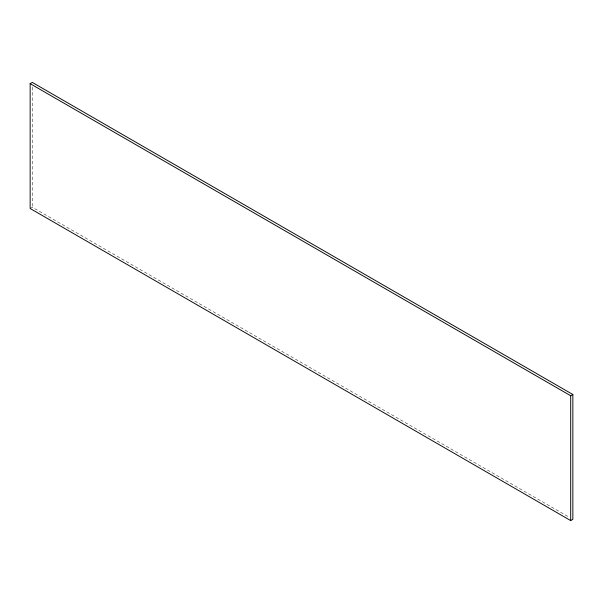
<?xml version="1.0" encoding="UTF-8"?>
<svg xmlns="http://www.w3.org/2000/svg" width="603" height="603" viewBox="0 0 603 603"><rect width="100%" height="100%" fill="white"/><g stroke="black" fill="none" stroke-linecap="round" stroke-linejoin="round"><path stroke-width="0.45" stroke-dasharray="3.02 2.26" d="M30.15 208.502L32.313 207.251L569.586 517.449M32.313 87.111L32.313 207.251"/><path stroke-width="0.9" d="M30.15 83.666L32.313 82.423L572.85 394.498L572.85 519.334L570.687 520.577L30.15 208.502L30.15 83.666L570.687 395.749L572.85 394.498M570.687 395.749L570.687 520.577"/></g></svg>
